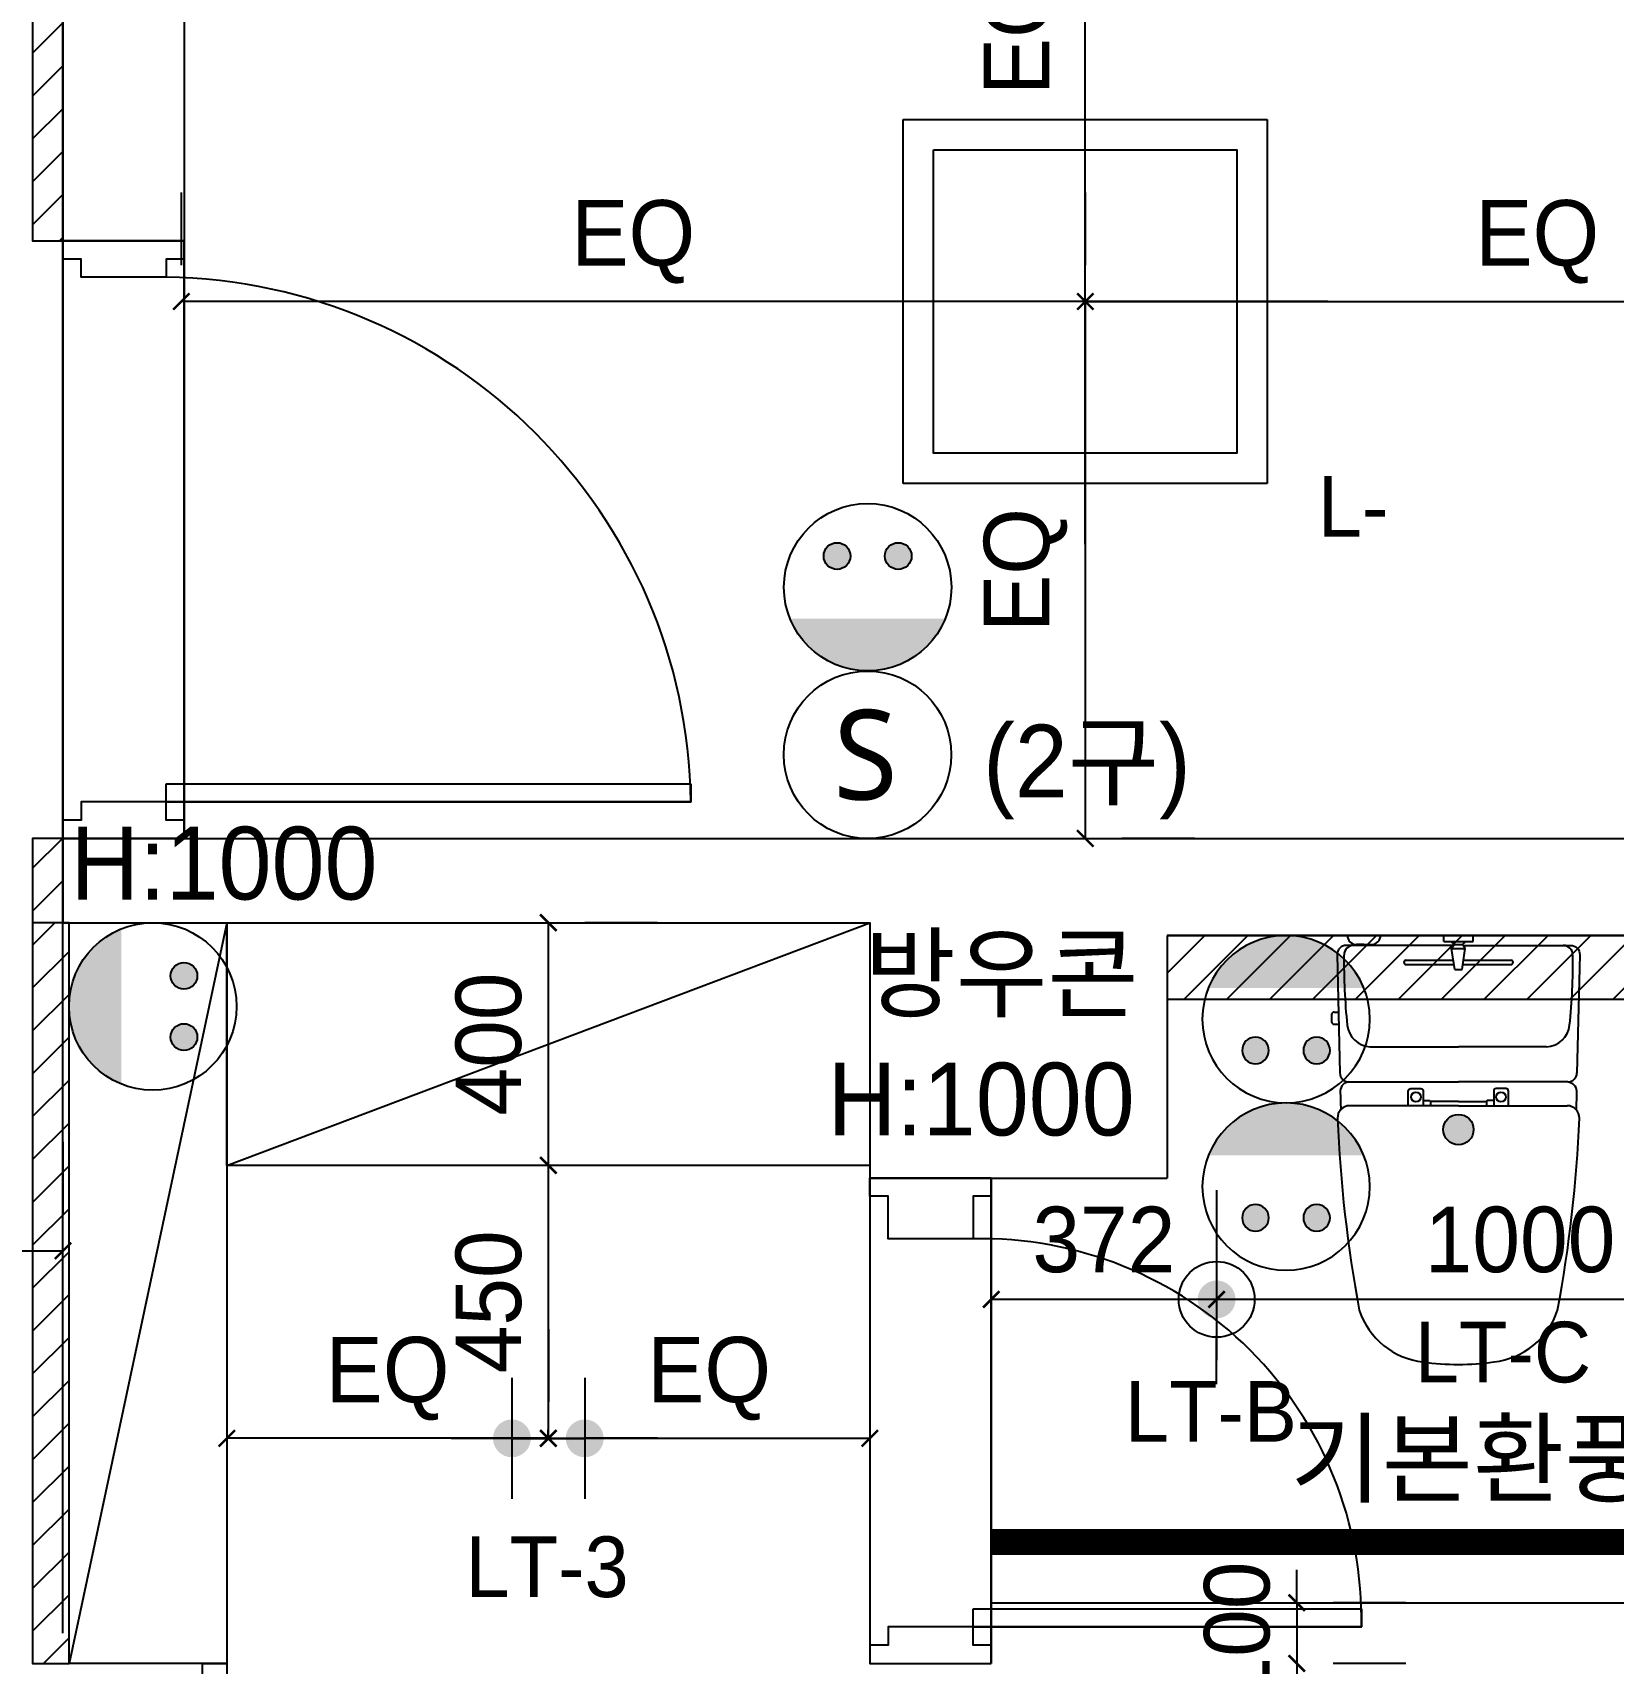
# Model space of a CAD drawing. Header units: inches. Extents: x 4138 to 127072, y -26315 to 43858.
# Drawn here: x 71249 to 73854, y 14713 to 17401 of the extents above; entities that cross this region are included whole.
import ezdxf
from ezdxf.enums import TextEntityAlignment as Align

# ---------------------------------------------------------------- set-up
doc = ezdxf.new("R2010")
doc.units = ezdxf.units.IN
doc.header["$LTSCALE"] = 50
doc.header["$MEASUREMENT"] = 0
doc.linetypes.add('HID', pattern=[2.3, 1.5, -0.8])
doc.linetypes.add('HIDDEN', pattern=[0.375, 0.25, -0.125])
for name, color, linetype in [('0-LINE', 7, 'Continuous'), ('02-WAL', 2, 'Continuous'), ('03-WAL NEW', 3, 'Continuous'), ('04-WIN', 4, 'Continuous'), ('04_FUR', 6, 'Continuous'), ('06-LIGHT', 4, 'Continuous'), ('07-DIM', 5, 'Continuous'), ('3.기호.계단선', 30, 'Continuous'), ('FIN', 2, 'Continuous'), ('HL', 6, 'HIDDEN'), ('RC-LIGHT', 7, 'Continuous'), ('도면층2', 2, 'Continuous'), ('도면층4', 4, 'Continuous'), ('도면층5', 5, 'Continuous'), ('설비', 7, 'Continuous')]:
    doc.layers.add(name, color=color, linetype=linetype)
doc.styles.add('DH-TEXT', font='')
doc.styles.get("Standard").update_dxf_attribs({"font": 'txt.shx', "bigfont": 'whgtxt.shx'})
doc.styles.add('YOURNAME', font='HY울릉도M.TTF')
doc.styles.add('코레일둥고', font='Korail_Round_Gothic_Medium.ttf')
doc.styles.get('DH-TEXT').set_extended_font_data('HY울릉도L')
doc.dimstyles.new('YOURNAME-60', dxfattribs={"dimscale": 60, "dimtxt": 1.8, "dimasz": 0.9, "dimexe": 1, "dimexo": 3, "dimgap": 0.7, "dimtad": 1, "dimdec": 0, "dimzin": 0, "dimdsep": 46, "dimtxsty": 'YOURNAME', "dimblk": 'ARCHTICK', "dimcen": 0, "dimclrd": 1, "dimclre": 1, "dimclrt": 7, "dimadec": 0, "dimazin": 0, "dimtfac": 1, "dimtdec": 0, "dimtix": 1, "dimtmove": 2, "dimatfit": 3, "dimldrblk": 'ARCHTICK', "dimfxl": 1, "dimtolj": 1, "dimtzin": 0, "dimarcsym": 0})

# ---------------------------------------------------------------- blocks, each defined once
blk = doc.blocks.new('swich')
at = {"layer": '설비', "color": 140}
blk.add_circle((372828.6, -86554.1), 84, dxfattribs=at)
at = {"layer": '설비', "color": 140, "insert": (372858.7, -86509.1), "char_height": 90, "attachment_point": 3}
blk.add_mtext_dynamic_manual_height_columns('{\\fMalgun Gothic|b0|i0|c129|p50;S}', width=143.497, gutter_width=1, heights=[0], dxfattribs=at)
blk = doc.blocks.new('2DLSCL')
h = blk.add_hatch(color=256)
h.dxf.hatch_style = 1
edge = h.paths.add_edge_path()
edge.add_arc((36127.3, 44397.2), 26, 0, 360, ccw=False)
h = blk.add_hatch(color=256)
h.dxf.hatch_style = 1
edge = h.paths.add_edge_path()
edge.add_arc((36227.3, 44397.2), 26, 0, 360, ccw=False)
at = {"color": 1, "linetype": 'Continuous'}
for p, q in [((36127.3, 44480.5), (36127.3, 44313.9)), ((36227.3, 44480.5), (36227.3, 44313.9)), ((36210.6, 44397.2), (36044, 44397.2)), ((36310.6, 44397.2), (36144, 44397.2))]:
    blk.add_line(p, q, dxfattribs=at)
blk.add_lwpolyline([(36127.3, 44397.2), (36227.3, 44397.2), (36177.3, 44397.2), (36177.3, 44408.9)], dxfattribs=at)
blk = doc.blocks.new('_ARCHTICK')
at = {"color": 0, "linetype": 'ByBlock', "const_width": 0.075}
blk.add_lwpolyline([(-0.25, -0.25), (0.25, 0.25)], dxfattribs=at)
blk = doc.blocks.new('*D183')
at = {"layer": '07-DIM', "color": 1, "lineweight": -2, "transparency": 16777216}
for p, q in [((73332.4, 14813), (73332.4, 14867)), ((73332.4, 14813), (73332.4, 14713)), ((73512.4, 14813), (73392.4, 14813)), ((73332.4, 14713), (73332.4, 14659)), ((73512.4, 14713), (73392.4, 14713))]:
    blk.add_line(p, q, dxfattribs=at)
at = {"layer": 'Defpoints', "color": 0, "transparency": 16777216}
for p in [(73332.4, 14813), (73332.4, 14713), (73332.4, 14713)]:
    blk.add_point(p, dxfattribs=at)
at = {"layer": '07-DIM', "color": 1, "lineweight": -2, "transparency": 16777216, "xscale": 54, "yscale": 54, "zscale": 54}
for p, rotation in [((73332.4, 14813), 270), ((73332.4, 14713), 90)]:
    blk.add_blockref('_ARCHTICK', p, dxfattribs=dict(at, rotation=rotation))
at = {"layer": '07-DIM', "color": 7, "transparency": 16777216, "insert": (73234.3, 14763), "char_height": 108, "attachment_point": 5, "rotation": 90, "style": 'YOURNAME'}
blk.add_mtext('\\A1;100', dxfattribs=at)
blk = doc.blocks.new('hallogen')
h = blk.add_hatch(color=256)
h.dxf.hatch_style = 1
edge = h.paths.add_edge_path()
edge.add_arc((48591.7, 60854.3), 31.2, 0, 360, ccw=False)
at = {"color": 1, "linetype": 'Continuous'}
for p, q in [((48591.7, 60954.3), (48591.7, 60754.3)), ((48691.7, 60854.3), (48491.7, 60854.3))]:
    blk.add_line(p, q, dxfattribs=at)
at = {"color": 4, "linetype": 'Continuous'}
blk.add_circle((48591.7, 60854.3), 62.5, dxfattribs=at)
blk = doc.blocks.new('*D188')
at = {"layer": '07-DIM', "color": 1, "lineweight": -2, "transparency": 16777216}
for p, q in [((74200.4, 15493), (74200.4, 15373)), ((74200.4, 15313), (73200.4, 15313)), ((73200.4, 15173), (73200.4, 15253))]:
    blk.add_line(p, q, dxfattribs=at)
at = {"layer": 'Defpoints', "color": 0, "transparency": 16777216}
for p in [(73200.4, 15353), (73200.4, 15313), (74200.4, 15313)]:
    blk.add_point(p, dxfattribs=at)
at = {"layer": '07-DIM', "color": 1, "lineweight": -2, "transparency": 16777216, "xscale": 54, "yscale": 54, "zscale": 54, "rotation": 180}
blk.add_blockref('_ARCHTICK', (73200.4, 15313), dxfattribs=at)
at = {"layer": '07-DIM', "color": 1, "lineweight": -2, "transparency": 16777216, "xscale": 54, "yscale": 54, "zscale": 54}
blk.add_blockref('_ARCHTICK', (74200.4, 15313), dxfattribs=at)
at = {"layer": '07-DIM', "color": 7, "transparency": 16777216, "insert": (73700.4, 15411.1), "char_height": 108, "attachment_point": 5, "style": 'YOURNAME'}
blk.add_mtext('\\A1;1000', dxfattribs=at)
blk = doc.blocks.new('*D190')
at = {"layer": '07-DIM', "color": 1, "lineweight": -2, "transparency": 16777216}
for p, q in [((72828.9, 15493), (72828.9, 15373)), ((73200.4, 15493), (73200.4, 15373)), ((73200.4, 15313), (72828.9, 15313))]:
    blk.add_line(p, q, dxfattribs=at)
at = {"layer": 'Defpoints', "color": 0, "transparency": 16777216}
for p in [(72828.9, 15313), (72828.9, 15313), (73200.4, 15313)]:
    blk.add_point(p, dxfattribs=at)
at = {"layer": '07-DIM', "color": 1, "lineweight": -2, "transparency": 16777216, "xscale": 54, "yscale": 54, "zscale": 54, "rotation": 180}
blk.add_blockref('_ARCHTICK', (72828.9, 15313), dxfattribs=at)
at = {"layer": '07-DIM', "color": 1, "lineweight": -2, "transparency": 16777216, "xscale": 54, "yscale": 54, "zscale": 54}
blk.add_blockref('_ARCHTICK', (73200.4, 15313), dxfattribs=at)
at = {"layer": '07-DIM', "color": 7, "transparency": 16777216, "insert": (73014.6, 15411.1), "char_height": 108, "attachment_point": 5, "style": 'YOURNAME'}
blk.add_mtext('\\A1;372', dxfattribs=at)
blk = doc.blocks.new('G-101')
at = {"layer": 'RC-LIGHT', "color": 251}
for p, q in [((0, -400), (0, 400)), ((400, 0), (-400, 0))]:
    blk.add_line(p, q, dxfattribs=at)
at = {"layer": 'RC-LIGHT', "color": 7}
for p, q in [((-300, -300), (-300, 300)), ((-300, 300), (300, 300)), ((300, 300), (300, -300)), ((300, -300), (-300, -300))]:
    blk.add_line(p, q, dxfattribs=at)
at = {"layer": 'RC-LIGHT', "color": 1}
blk.add_lwpolyline([(-250, 250), (250, 250), (250, -250), (-250, -250)], close=True, dxfattribs=at)
at = {"layer": 'RC-LIGHT', "style": 'DH-TEXT'}
blk.add_attdef('L-', text='', height=100, dxfattribs=at).set_placement((383.2, -287.8), align=Align.TOP_LEFT)
blk = doc.blocks.new('egoo')
at = {"layer": '설비'}
h = blk.add_hatch(color=140, dxfattribs=at)
edge = h.paths.add_edge_path()
edge.add_arc((1015645.3, 443433.7), 22.3, 0, 360)
h = blk.add_hatch(color=140, dxfattribs=at)
edge = h.paths.add_edge_path()
edge.add_arc((1015747.7, 443433.7), 22.3, 0, 360)
h = blk.add_hatch(color=140, dxfattribs=at)
edge = h.paths.add_edge_path()
edge.add_line((1015826.3, 443329.1), (1015566.6, 443329.1))
edge.add_ellipse((1015696.5, 443381.5), major_axis=(99, 99), ratio=1, start_angle=156.9578, end_angle=293.0422)
at = {"layer": '설비', "color": 140}
for centre, radius in [((1015696.5, 443381.5), 140), ((1015645.3, 443433.7), 22.3), ((1015747.7, 443433.7), 22.3)]:
    blk.add_circle(centre, radius, dxfattribs=at)
blk = doc.blocks.new('*D290')
at = {"layer": '06-LIGHT', "color": 1, "lineweight": -2, "transparency": 16777216}
for p, q in [((70699.1, 15573), (70699.1, 15453)), ((71298.9, 15573), (71298.9, 15453)), ((70699.1, 15393), (71298.9, 15393))]:
    blk.add_line(p, q, dxfattribs=at)
at = {"layer": 'Defpoints', "color": 0, "transparency": 16777216}
for p in [(70699.1, 15393), (71298.9, 15393), (71298.9, 15393)]:
    blk.add_point(p, dxfattribs=at)
at = {"layer": '06-LIGHT', "color": 1, "lineweight": -2, "transparency": 16777216, "xscale": 54, "yscale": 54, "zscale": 54, "rotation": 180}
blk.add_blockref('_ARCHTICK', (70699.1, 15393), dxfattribs=at)
at = {"layer": '06-LIGHT', "color": 1, "lineweight": -2, "transparency": 16777216, "xscale": 54, "yscale": 54, "zscale": 54}
blk.add_blockref('_ARCHTICK', (71298.9, 15393), dxfattribs=at)
at = {"layer": '06-LIGHT', "color": 7, "transparency": 16777216, "insert": (70999, 15491.2), "char_height": 108, "attachment_point": 5, "style": 'YOURNAME'}
blk.add_mtext('\\A1;600', dxfattribs=at)
blk = doc.blocks.new('FLOOR')
at = {"layer": '3.기호.계단선'}
h = blk.add_hatch(color=10, dxfattribs=at)
h.dxf.hatch_style = 1
edge = h.paths.add_edge_path()
edge.add_arc((51854.7, 41954.3), 25, 0, 360)
at = {"layer": '02-WAL'}
for p, q in [((49554.7, 45410.3), (49554.7, 42295.3)), ((49754.7, 45410.3), (49754.7, 42434.3)), ((49554.7, 43419.3), (49754.7, 43419.3)), ((49554.7, 42434.3), (52729.7, 42434.3)), ((49554.7, 42295.3), (50884.7, 42295.3)), ((50884.7, 42295.3), (50884.7, 41074.3)), ((51374.7, 42274.3), (51374.7, 41874.3)), ((51374.7, 42274.3), (52824.7, 42274.3)), ((50884.7, 41874.3), (51084.7, 41874.3)), ((51084.7, 41874.3), (51084.7, 41074.3)), ((51084.7, 41874.3), (51374.7, 41874.3))]:
    blk.add_line(p, q, dxfattribs=at)
at = {"layer": '04-WIN'}
for p, q in [((50589.7, 42494.3), (49724.7, 42494.3)), ((51694.7, 41134.3), (51054.7, 41134.3))]:
    blk.add_line(p, q, dxfattribs=at)
at = {"layer": '3.기호.계단선', "color": 10}
blk.add_circle((51854.7, 41954.3), 25, dxfattribs=at)
at = {"layer": '도면층2'}
for p, q in [((49754.7, 43419.3), (49554.7, 43419.3)), ((49754.7, 42434.3), (49554.7, 42434.3)), ((51084.7, 41874.3), (50884.7, 41874.3))]:
    blk.add_line(p, q, dxfattribs=at)
at = {"layer": '도면층4'}
for p, q in [((49554.7, 43419.3), (49554.7, 42434.3)), ((49754.7, 43419.3), (49554.7, 43419.3)), ((49754.7, 42434.3), (49754.7, 43419.3)), ((49724.7, 42524.3), (50589.7, 42524.3)), ((49724.7, 42494.3), (49724.7, 42524.3)), ((50590.2, 42494.3), (50590.2, 42524.3)), ((49724.7, 42494.3), (50590.2, 42494.3)), ((49554.7, 42434.3), (49754.7, 42434.3)), ((49754.7, 42434.3), (49554.7, 42434.3)), ((50884.7, 41874.3), (50884.7, 41074.3)), ((51084.7, 41874.3), (50884.7, 41874.3)), ((51084.7, 41074.3), (51084.7, 41874.3)), ((51054.7, 41164.3), (51694.7, 41164.3)), ((51054.7, 41134.3), (51054.7, 41164.3)), ((51695.2, 41134.3), (51695.2, 41164.3)), ((51054.7, 41134.3), (51695.2, 41134.3))]:
    blk.add_line(p, q, dxfattribs=at)
for points in [[(49754.7, 43419.3), (49754.7, 43389.3), (49724.7, 43389.3), (49724.7, 43359.3), (49584.7, 43359.3), (49584.7, 43389.3), (49554.7, 43389.3), (49554.7, 43419.3), (49754.7, 43419.3)], [(49754.7, 42434.3), (49754.7, 42464.3), (49724.7, 42464.3), (49724.7, 42494.3), (49584.7, 42494.3), (49584.7, 42464.3), (49554.7, 42464.3), (49554.7, 42434.3), (49754.7, 42434.3)], [(51084.7, 41874.3), (51084.7, 41844.3), (51054.7, 41844.3), (51054.7, 41774.3), (50914.7, 41774.3), (50914.7, 41844.3), (50884.7, 41844.3), (50884.7, 41874.3), (51084.7, 41874.3)], [(51084.7, 41074.3), (51084.7, 41104.3), (51054.7, 41104.3), (51054.7, 41134.3), (50914.7, 41134.3), (50914.7, 41104.3), (50884.7, 41104.3), (50884.7, 41074.3), (51084.7, 41074.3)]]:
    blk.add_lwpolyline(points, dxfattribs=at)
at = {"layer": '도면층5'}
for centre, radius, start, end in [((49713.3, 42482.9), 876.4, 0.7421, 89.2579), ((51067.9, 41147.5), 626.9, 358.788, 91.212)]:
    blk.add_arc(centre, radius, start, end, dxfattribs=at)
blk = doc.blocks.new('ERER')
at = {"layer": '03-WAL NEW'}
h = blk.add_hatch(dxfattribs=at)
h.set_pattern_fill('_USER', color=256, scale=50, angle=45, pattern_type=0)
h.set_pattern_definition([(45, (0, 0), (-35.35534, 35.35534), [])])
h.paths.add_polyline_path([(75354.7, 26990.3), (75304.7, 26990.3), (75304.7, 24999.3), (75354.7, 24999.3)])
h.paths.add_polyline_path([(75354.7, 24014.3), (75304.7, 24014.3), (75304.7, 23875.3), (75354.7, 23875.3)])
h = blk.add_hatch(dxfattribs=at)
h.set_pattern_fill('_USER', color=256, scale=50, angle=45, pattern_type=0)
h.set_pattern_definition([(45, (-50, -18420), (-35.35534, 35.35534), [])])
h.paths.add_polyline_path([(75304.7, 23875.3), (75304.7, 22654.3), (75364.7, 22654.3), (75364.7, 23875.3)])
h = blk.add_hatch(dxfattribs=at)
h.set_pattern_fill('_USER', color=256, scale=50, angle=45, pattern_type=0)
h.set_pattern_definition([(45, (-3, -18380), (-35.35534, 35.35534), [])])
h.paths.add_polyline_path([(77174.7, 23854.3), (77174.7, 23749.3), (78624.7, 23749.3), (78624.7, 23854.3)])
h = blk.add_hatch(dxfattribs=at)
h.set_pattern_fill('_USER', color=256, scale=50, angle=45, pattern_type=0)
h.set_pattern_definition([(45, (-1e-11, -18420), (-35.35534, 35.35534), [])])
h.paths.add_polyline_path([(75584.7, 22654.3), (75624.7, 22654.3), (75624.7, 22454.3), (75584.7, 22454.3)])
for points in [[(75354.7, 26990.3), (75304.7, 26990.3), (75304.7, 24999.3), (75354.7, 24999.3)], [(75354.7, 24014.3), (75304.7, 24014.3), (75304.7, 23875.3)], [(75304.7, 23875.3), (75304.7, 22654.3), (75364.7, 22654.3), (75364.7, 23875.3), (75304.7, 23875.3)], [(77174.7, 23854.3), (77174.7, 23749.3), (78624.7, 23749.3), (78624.7, 23854.3), (77174.7, 23854.3)]]:
    blk.add_lwpolyline(points, dxfattribs=at)
blk.add_lwpolyline([(75584.7, 22654.3), (75624.7, 22654.3), (75624.7, 22454.3), (75584.7, 22454.3)], close=True, dxfattribs=at)
at = {"layer": '04_FUR', "color": 8}
for p, q in [((75624.7, 23875.3), (75364.7, 22654.3)), ((75624.7, 23475.3), (76684.7, 23875.3))]:
    blk.add_line(p, q, dxfattribs=at)
for points in [[(75624.7, 22654.3), (75364.7, 22654.3), (75364.7, 23875.3), (75624.7, 23875.3)], [(76684.7, 23475.3), (75624.7, 23475.3), (75624.7, 23875.3), (76684.7, 23875.3)]]:
    blk.add_lwpolyline(points, close=True, dxfattribs=at)
at = {"layer": 'FIN', "color": 8}
for p, q in [((77646.7, 23837.9), (77482.1, 23837.9)), ((77499, 23839.3), (77486.5, 23839.3)), ((77499, 23839.3), (77511.4, 23839.3)), ((77662.7, 23837.9), (77827.3, 23837.9)), ((77509.4, 23670.7), (77654.7, 23670.7)), ((77799.9, 23670.7), (77654.7, 23670.7)), ((77474.3, 23612.9), (77654.7, 23612.9)), ((77835, 23612.9), (77654.7, 23612.9)), ((77654.7, 23573.6), (77475.4, 23573.6)), ((77654.7, 23573.6), (77834, 23573.6))]:
    blk.add_line(p, q, dxfattribs=at)
for points in [[(77482.1, 23837.9), (77469.7, 23837.9, 0.421209), (77454.7, 23822.5), (77459.3, 23627.5, 0.001659)], [(77827.3, 23837.9), (77839.7, 23837.9, -0.421209), (77854.7, 23822.5), (77850, 23627.5, -0.001659)], [(77474.3, 23612.9, 0.371724), (77459.9, 23598.2, 0.003515), (77460.8, 23567.2, 0.320541)], [(77835, 23612.9, -0.371724), (77849.4, 23598.2, -0.003515), (77848.6, 23567.2, -0.320541)]]:
    blk.add_lwpolyline(points, format="xyb", dxfattribs=at)
for centre, radius, start, end in [((77486.5, 23854.3), 15, 180, 270), ((77511.4, 23854.3), 15, 270, 0), ((78466, 23810), 1000, 179.3116, 185.9437), ((77482.1, 23821.9), 16, 90, 179.3116), ((77827.3, 23821.9), 16, 0.6884, 90), ((76843.3, 23810), 1000, 354.0563, 0.6884), ((77511.2, 23710.6), 40, 185.9437, 267.5129), ((77798.2, 23710.6), 40, 272.4871, 354.0563), ((77474.3, 23627.9), 15, 181.3651, 270), ((77835, 23627.9), 15, 270, 358.6349), ((77475.4, 23553.6), 20, 90, 182.3333), ((79659.5, 23642.6), 2205.9, 182.3333, 190.6081), ((75649.9, 23642.6), 2205.9, 349.3919, 357.6667), ((77834, 23553.6), 20, 357.6667, 90), ((77610.5, 23275.9), 125.5, 198.2964, 263.4241), ((77698.9, 23275.9), 125.5, 276.5759, 341.7036), ((77654.7, 23552.9), 405.9, 261.6993, 270), ((77654.7, 23552.9), 405.9, 270, 278.3007)]:
    blk.add_arc(centre, radius, start, end, dxfattribs=at)
at = {"layer": 'HL', "color": 8, "linetype": 'Continuous'}
for p, q in [((77630.7, 23844.3), (77630.7, 23854.3)), ((77678.7, 23844.3), (77678.7, 23854.3)), ((77630.7, 23844.3), (77678.7, 23844.3)), ((77647.7, 23839.5), (77642.3, 23844.3)), ((77643.3, 23832.5), (77647.7, 23839.5)), ((77648.7, 23798.1), (77643.3, 23832.5)), ((77643.3, 23832.5), (77666, 23832.5)), ((77647.7, 23839.5), (77661.6, 23839.5)), ((77660.7, 23798.1), (77666, 23832.5)), ((77661.6, 23839.5), (77667.1, 23844.3)), ((77666, 23832.5), (77661.6, 23839.5)), ((77568.2, 23813.3), (77646.2, 23813.3)), ((77568.2, 23806.3), (77647.2, 23806.3)), ((77648.7, 23798.1), (77660.7, 23798.1)), ((77662.1, 23806.3), (77741.2, 23806.3)), ((77663.2, 23813.3), (77741.2, 23813.3)), ((77445.7, 23723.9), (77445.7, 23711.8)), ((77449.7, 23727.9), (77456.9, 23727.9)), ((77449.7, 23707.8), (77457.4, 23707.8)), ((77654.7, 23580.6), (77608.4, 23580.6)), ((77654.7, 23580.6), (77701, 23580.6))]:
    blk.add_line(p, q, dxfattribs=at)
for points in [[(77572.1, 23573.6), (77572.1, 23597.8, -0.414214), (77576.1, 23601.8), (77592.6, 23601.8, -0.414214), (77596.6, 23597.8), (77596.6, 23582.2), (77596.6, 23573.6)], [(77596.6, 23582.2), (77606.4, 23582.2, -0.414214), (77608.4, 23580.2), (77608.4, 23573.6)], [(77712.8, 23582.2), (77703, 23582.2, 0.414214), (77701, 23580.2), (77701, 23573.6)], [(77737.2, 23573.6), (77737.2, 23597.8, 0.414214), (77733.2, 23601.8), (77716.8, 23601.8, 0.414214), (77712.8, 23597.8), (77712.8, 23582.2), (77712.8, 23573.6)]]:
    blk.add_lwpolyline(points, format="xyb", dxfattribs=at)
for centre in [(77584.7, 23587.9), (77724.7, 23587.9)]:
    blk.add_circle(centre, 8, dxfattribs=at)
for centre, radius, start, end in [((77568.2, 23809.8), 3.5, 90, 270), ((77741.2, 23809.8), 3.5, 270, 90), ((77449.7, 23723.9), 4, 90, 180), ((77449.7, 23711.8), 4, 180, 270)]:
    blk.add_arc(centre, radius, start, end, dxfattribs=at)
blk.add_blockref('FLOOR', (25800, -18420))
blk = doc.blocks.new('*D538')
at = {"layer": '07-DIM', "color": 1, "lineweight": -2, "transparency": 16777216}
for p, q in [((72983.9, 17138), (72983.9, 17018)), ((74473.9, 17138), (74473.9, 17018)), ((72983.9, 16958), (74473.9, 16958))]:
    blk.add_line(p, q, dxfattribs=at)
at = {"layer": 'Defpoints', "color": 0, "transparency": 16777216}
for p in [(72983.9, 16958), (74473.9, 16958), (74473.9, 16958)]:
    blk.add_point(p, dxfattribs=at)
at = {"layer": '07-DIM', "color": 1, "lineweight": -2, "transparency": 16777216, "xscale": 54, "yscale": 54, "zscale": 54, "rotation": 180}
blk.add_blockref('_ARCHTICK', (72983.9, 16958), dxfattribs=at)
at = {"layer": '07-DIM', "color": 1, "lineweight": -2, "transparency": 16777216, "xscale": 54, "yscale": 54, "zscale": 54}
blk.add_blockref('_ARCHTICK', (74473.9, 16958), dxfattribs=at)
at = {"layer": '07-DIM', "color": 7, "transparency": 16777216, "insert": (73728.9, 17056.4), "char_height": 108, "attachment_point": 5, "style": 'YOURNAME'}
blk.add_mtext('\\A1;EQ', dxfattribs=at)
blk = doc.blocks.new('*D539')
at = {"layer": '07-DIM', "color": 1, "lineweight": -2, "transparency": 16777216}
for p, q in [((72983.9, 16958), (72983.9, 17843)), ((73163.9, 17843), (73043.9, 17843)), ((73163.9, 16958), (73043.9, 16958))]:
    blk.add_line(p, q, dxfattribs=at)
at = {"layer": 'Defpoints', "color": 0, "transparency": 16777216}
for p in [(72983.9, 17843), (72983.9, 17843), (72983.9, 16958)]:
    blk.add_point(p, dxfattribs=at)
at = {"layer": '07-DIM', "color": 1, "lineweight": -2, "transparency": 16777216, "xscale": 54, "yscale": 54, "zscale": 54}
for p, rotation in [((72983.9, 17843), 90), ((72983.9, 16958), 270)]:
    blk.add_blockref('_ARCHTICK', p, dxfattribs=dict(at, rotation=rotation))
at = {"layer": '07-DIM', "color": 7, "transparency": 16777216, "insert": (72885.4, 17400.5), "char_height": 108, "attachment_point": 5, "rotation": 90, "style": 'YOURNAME'}
blk.add_mtext('\\A1;EQ', dxfattribs=at)
blk = doc.blocks.new('*D540')
at = {"layer": '07-DIM', "color": 1, "lineweight": -2, "transparency": 16777216}
for p, q in [((71493.9, 17138), (71493.9, 17018)), ((72983.9, 17138), (72983.9, 17018)), ((72983.9, 16958), (71493.9, 16958))]:
    blk.add_line(p, q, dxfattribs=at)
at = {"layer": 'Defpoints', "color": 0, "transparency": 16777216}
for p in [(71493.9, 16958), (71493.9, 16958), (72983.9, 16958)]:
    blk.add_point(p, dxfattribs=at)
at = {"layer": '07-DIM', "color": 1, "lineweight": -2, "transparency": 16777216, "xscale": 54, "yscale": 54, "zscale": 54, "rotation": 180}
blk.add_blockref('_ARCHTICK', (71493.9, 16958), dxfattribs=at)
at = {"layer": '07-DIM', "color": 1, "lineweight": -2, "transparency": 16777216, "xscale": 54, "yscale": 54, "zscale": 54}
blk.add_blockref('_ARCHTICK', (72983.9, 16958), dxfattribs=at)
at = {"layer": '07-DIM', "color": 7, "transparency": 16777216, "insert": (72238.9, 17056.4), "char_height": 108, "attachment_point": 5, "style": 'YOURNAME'}
blk.add_mtext('\\A1;EQ', dxfattribs=at)
blk = doc.blocks.new('*D541')
at = {"layer": '07-DIM', "color": 1, "lineweight": -2, "transparency": 16777216}
for p, q in [((72983.9, 16958), (72983.9, 16073)), ((73163.9, 16958), (73043.9, 16958)), ((73163.9, 16073), (73043.9, 16073))]:
    blk.add_line(p, q, dxfattribs=at)
at = {"layer": 'Defpoints', "color": 0, "transparency": 16777216}
for p in [(72983.9, 16958), (72983.9, 16073), (72983.9, 16073)]:
    blk.add_point(p, dxfattribs=at)
at = {"layer": '07-DIM', "color": 1, "lineweight": -2, "transparency": 16777216, "xscale": 54, "yscale": 54, "zscale": 54}
for p, rotation in [((72983.9, 16958), 90), ((72983.9, 16073), 270)]:
    blk.add_blockref('_ARCHTICK', p, dxfattribs=dict(at, rotation=rotation))
at = {"layer": '07-DIM', "color": 7, "transparency": 16777216, "insert": (72885.4, 16515.5), "char_height": 108, "attachment_point": 5, "rotation": 90, "style": 'YOURNAME'}
blk.add_mtext('\\A1;EQ', dxfattribs=at)
blk = doc.blocks.new('*D542')
at = {"layer": '07-DIM', "color": 1, "lineweight": -2, "transparency": 16777216}
for p, q in [((72098.9, 15084), (72098.9, 15534)), ((72278.9, 15534), (72158.9, 15534)), ((72278.9, 15084), (72158.9, 15084))]:
    blk.add_line(p, q, dxfattribs=at)
at = {"layer": 'Defpoints', "color": 0, "transparency": 16777216}
for p in [(72098.9, 15534), (72098.9, 15534), (72098.9, 15084)]:
    blk.add_point(p, dxfattribs=at)
at = {"layer": '07-DIM', "color": 1, "lineweight": -2, "transparency": 16777216, "xscale": 54, "yscale": 54, "zscale": 54}
for p, rotation in [((72098.9, 15534), 90), ((72098.9, 15084), 270)]:
    blk.add_blockref('_ARCHTICK', p, dxfattribs=dict(at, rotation=rotation))
at = {"layer": '07-DIM', "color": 7, "transparency": 16777216, "insert": (72000.7, 15309), "char_height": 108, "attachment_point": 5, "rotation": 90, "style": 'YOURNAME'}
blk.add_mtext('\\A1;450', dxfattribs=at)
blk = doc.blocks.new('*D543')
at = {"layer": '07-DIM', "color": 1, "lineweight": -2, "transparency": 16777216}
for p, q in [((72098.9, 15534), (72098.9, 15934)), ((72278.9, 15934), (72158.9, 15934)), ((72278.9, 15534), (72158.9, 15534))]:
    blk.add_line(p, q, dxfattribs=at)
at = {"layer": 'Defpoints', "color": 0, "transparency": 16777216}
for p in [(72098.9, 15934), (72098.9, 15934), (72098.9, 15534)]:
    blk.add_point(p, dxfattribs=at)
at = {"layer": '07-DIM', "color": 1, "lineweight": -2, "transparency": 16777216, "xscale": 54, "yscale": 54, "zscale": 54}
for p, rotation in [((72098.9, 15934), 90), ((72098.9, 15534), 270)]:
    blk.add_blockref('_ARCHTICK', p, dxfattribs=dict(at, rotation=rotation))
at = {"layer": '07-DIM', "color": 7, "transparency": 16777216, "insert": (72000.7, 15734), "char_height": 108, "attachment_point": 5, "rotation": 90, "style": 'YOURNAME'}
blk.add_mtext('\\A1;400', dxfattribs=at)
blk = doc.blocks.new('*D544')
at = {"layer": '07-DIM', "color": 1, "lineweight": -2, "transparency": 16777216}
for p, q in [((71568.9, 15264), (71568.9, 15144)), ((72098.9, 15264), (72098.9, 15144)), ((72098.9, 15084), (71568.9, 15084))]:
    blk.add_line(p, q, dxfattribs=at)
at = {"layer": 'Defpoints', "color": 0, "transparency": 16777216}
for p in [(71568.9, 15084), (71568.9, 15084), (72098.9, 15084)]:
    blk.add_point(p, dxfattribs=at)
at = {"layer": '07-DIM', "color": 1, "lineweight": -2, "transparency": 16777216, "xscale": 54, "yscale": 54, "zscale": 54, "rotation": 180}
blk.add_blockref('_ARCHTICK', (71568.9, 15084), dxfattribs=at)
at = {"layer": '07-DIM', "color": 1, "lineweight": -2, "transparency": 16777216, "xscale": 54, "yscale": 54, "zscale": 54}
blk.add_blockref('_ARCHTICK', (72098.9, 15084), dxfattribs=at)
at = {"layer": '07-DIM', "color": 7, "transparency": 16777216, "insert": (71833.9, 15182.4), "char_height": 108, "attachment_point": 5, "style": 'YOURNAME'}
blk.add_mtext('\\A1;EQ', dxfattribs=at)
blk = doc.blocks.new('*D545')
at = {"layer": '07-DIM', "color": 1, "lineweight": -2, "transparency": 16777216}
for p, q in [((72098.9, 15264), (72098.9, 15144)), ((72628.9, 15264), (72628.9, 15144)), ((72098.9, 15084), (72628.9, 15084))]:
    blk.add_line(p, q, dxfattribs=at)
at = {"layer": 'Defpoints', "color": 0, "transparency": 16777216}
for p in [(72098.9, 15084), (72628.9, 15084), (72628.9, 15084)]:
    blk.add_point(p, dxfattribs=at)
at = {"layer": '07-DIM', "color": 1, "lineweight": -2, "transparency": 16777216, "xscale": 54, "yscale": 54, "zscale": 54, "rotation": 180}
blk.add_blockref('_ARCHTICK', (72098.9, 15084), dxfattribs=at)
at = {"layer": '07-DIM', "color": 1, "lineweight": -2, "transparency": 16777216, "xscale": 54, "yscale": 54, "zscale": 54}
blk.add_blockref('_ARCHTICK', (72628.9, 15084), dxfattribs=at)
at = {"layer": '07-DIM', "color": 7, "transparency": 16777216, "insert": (72363.9, 15182.4), "char_height": 108, "attachment_point": 5, "style": 'YOURNAME'}
blk.add_mtext('\\A1;EQ', dxfattribs=at)

msp = doc.modelspace()

# ---------------------------------------------------------------- linework, layer by layer
at = {"layer": '06-LIGHT', "color": 10, "linetype": 'HID', "const_width": 43.2}
msp.add_lwpolyline([(72828.9, 14913), (74571.9, 14913)], dxfattribs=at)
at = {"layer": '06-LIGHT'}
msp.add_lwpolyline([(72828.9, 14813), (74571.9, 14813)], dxfattribs=at)
at = {"layer": 'FIN'}
msp.add_lwpolyline([(71298.9, 14763), (71298.9, 19049)], dxfattribs=at)

# ---------------------------------------------------------------- block references
at = {"layer": '0-LINE'}
msp.add_blockref('ERER', (-4055.8, -7941.3), dxfattribs=at)
at = {"layer": '06-LIGHT'}
msp.add_blockref('hallogen', (24608.7, -45541.3), dxfattribs=at)
at = {"layer": '06-LIGHT', "xscale": 1.2, "yscale": 1.2, "zscale": 1.2}
msp.add_blockref('2DLSCL', (28686.1, -38192.7), dxfattribs=at)
at = {"layer": 'RC-LIGHT'}
msp.add_blockref('G-101', (72983.9, 16958), dxfattribs=at).add_auto_attribs({'L-': 'L-'})
at = {"layer": '설비', "color": 253, "true_color": 0x95d0ad, "xscale": 0.9857143043153587, "yscale": 0.9857143043153587, "zscale": 0.9857143043153587}
msp.add_blockref('egoo', (-928561.4, -420560.5), dxfattribs=at)
at = {"layer": '설비', "color": 140, "xscale": 1.642857142857179, "yscale": 1.642857142857179, "zscale": 1.642857142857179}
msp.add_blockref('swich', (-539879.1, 158406.9), dxfattribs=at)
at = {"layer": '설비', "color": 253, "true_color": 0x95d0ad, "yscale": 0.9857143043153587, "zscale": 0.9857143043153587}
for p, xscale, rotation in [((-365600.6, 1016982.5), 0.9857143043153587, 270), ((-927871.8, 452822.4), -0.9857143043153587, 180), ((-927871.8, 452546.4), -0.9857143043153587, 180)]:
    msp.add_blockref('egoo', p, dxfattribs=dict(at, xscale=xscale, rotation=rotation))

# ---------------------------------------------------------------- texts
at = {"layer": 'RC-LIGHT', "color": 140, "style": '코레일둥고'}
for s, p in [('(2구)', (72815.4, 16260.4)), ('H:1000', (71311.1, 16092.2)), ('방우콘', (72620, 15910.8)), ('H:1000', (72559.1, 15703.3)), ('기본환풍기', (73321.6, 15110.9))]:
    msp.add_text(s, height=120, dxfattribs=at).set_placement(p, align=Align.TOP_LEFT)
at = {"layer": '설비', "color": 30, "style": '코레일둥고'}
for s, p in [('LT-C', (73526.9, 15276.2)), ('LT-B', (73049.2, 15178.4)), ('LT-3', (71962.3, 14922.2))]:
    msp.add_text(s, height=100, dxfattribs=at).set_placement(p, align=Align.TOP_LEFT)

# ---------------------------------------------------------------- dimensions: what is measured, and where the dimension line sits
at = {"layer": '06-LIGHT'}
dim = msp.add_linear_dim(base=(71298.9, 15393), p1=(70699.1, 15393), p2=(71298.9, 15393), dimstyle='YOURNAME-60', override={"dimfxl": 1.25}, dxfattribs=at)
dim.commit()
dim.dimension.update_dxf_attribs({"geometry": '*D290', "text_midpoint": (70999, 15491.2)})
at = {"layer": '07-DIM'}
for base, p2, angle, picture, middle in [((72983.9, 17843), (72983.9, 17843), 90, '*D539', (72885.4, 17400.5)), ((71493.9, 16958), (71493.9, 16958), 180, '*D540', (72238.9, 17056.4)), ((72983.9, 16073), (72983.9, 16073), 270, '*D541', (72885.4, 16515.5))]:
    dim = msp.add_linear_dim(base=base, p1=(72983.9, 16958), p2=p2, angle=angle, text='EQ', dimstyle='YOURNAME-60', dxfattribs=at)
    dim.commit()
    dim.dimension.update_dxf_attribs({"geometry": picture, "text_midpoint": middle})
for base, p1, p2, picture, middle in [((74473.9, 16958), (72983.9, 16958), (74473.9, 16958), '*D538', (73728.9, 17056.4)), ((71568.9, 15084), (72098.9, 15084), (71568.9, 15084), '*D544', (71833.9, 15182.4)), ((72628.9, 15084), (72098.9, 15084), (72628.9, 15084), '*D545', (72363.9, 15182.4))]:
    dim = msp.add_linear_dim(base=base, p1=p1, p2=p2, text='EQ', dimstyle='YOURNAME-60', dxfattribs=at)
    dim.commit()
    dim.dimension.update_dxf_attribs({"geometry": picture, "text_midpoint": middle})
for base, p1, p2, angle, picture, middle in [((72098.9, 15934), (72098.9, 15534), (72098.9, 15934), 90, '*D543', (72000.7, 15734)), ((72098.9, 15534), (72098.9, 15084), (72098.9, 15534), 90, '*D542', (72000.7, 15309)), ((73332.4, 14713), (73332.4, 14813), (73332.4, 14713), 270, '*D183', (73234.3, 14763))]:
    dim = msp.add_linear_dim(base=base, p1=p1, p2=p2, angle=angle, dimstyle='YOURNAME-60', dxfattribs=at)
    dim.commit()
    dim.dimension.update_dxf_attribs({"geometry": picture, "text_midpoint": middle})
for base, p1, p2, picture, middle in [((72828.8935745, 15312.9536893), (73200.3935745, 15312.9536893), (72828.8935745, 15312.9536893), '*D190', (73014.6435745, 15411.1108132)), ((73200.4, 15313), (74200.4, 15313), (73200.4, 15353), '*D188', (73700.4, 15411.1))]:
    dim = msp.add_linear_dim(base=base, p1=p1, p2=p2, dimstyle='YOURNAME-60', dxfattribs=at)
    dim.commit()
    dim.dimension.update_dxf_attribs({"geometry": picture, "text_midpoint": middle})

doc.saveas('drawing.dxf')
